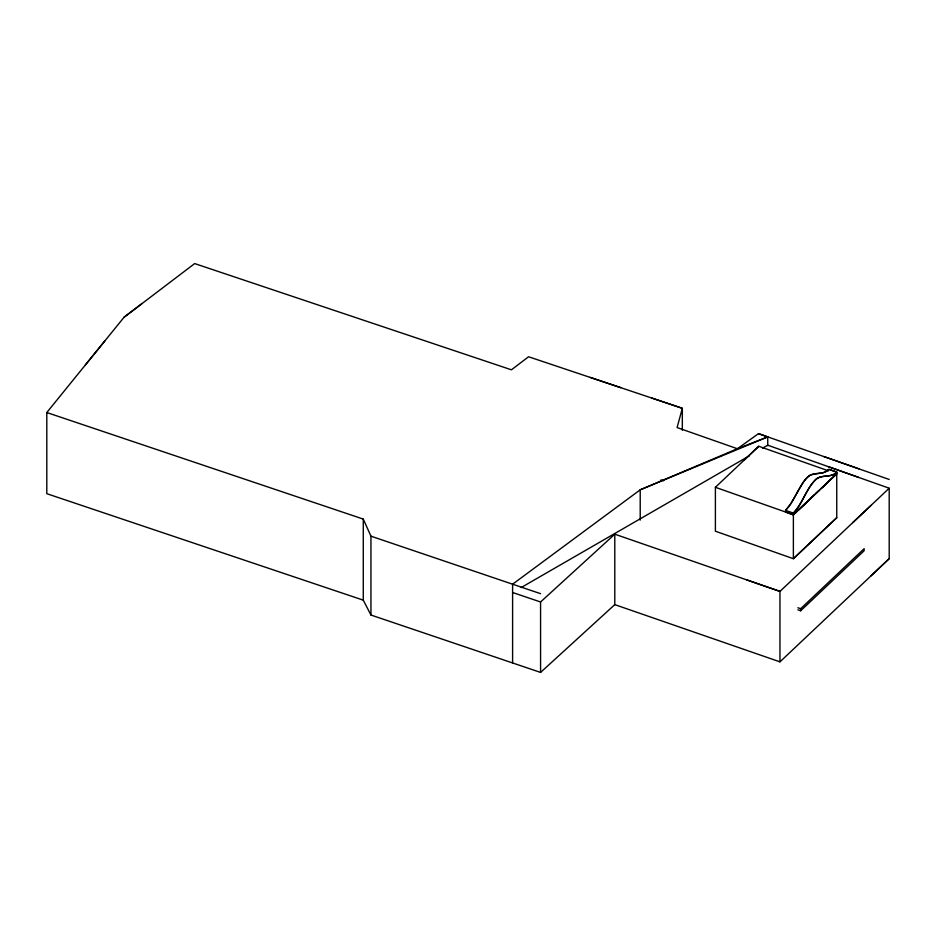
<?xml version="1.0" encoding="UTF-8"?>
<svg xmlns="http://www.w3.org/2000/svg" width="936" height="936" viewBox="0 0 936 936"><rect width="100%" height="100%" fill="white"/><g stroke="black" fill="none" stroke-linecap="round" stroke-linejoin="round"><path stroke-width="1.4" d="M762.688 448.122L767.742 445.208L889.2 488.218L779.957 591.4L614.788 534.175L614.788 604.633L540.575 672.422L370.948 615.034L363.273 600.152L46.8 493.681L46.8 412.53L124.09 317.199L194.665 263.578L511.43 369.814L528.583 356.768L682.332 408.295L682.332 430.174M85.433 364.865L104.773 341.032M821.434 488.241L823.996 485.819M795.928 512.366L793.377 514.777L789.212 513.314M798.466 509.956L818.883 490.651M814.402 494.898L810.553 498.537M826.277 483.666L815.794 493.576M744.307 459.95L758.78 446.273L828.547 470.866M789.469 513.408L785.573 512.027L785.573 510.377L790.674 503.919L803.427 481.981A24.5 10.331 -70.2 0 1 811.091 474.763L823.844 472.551L828.957 469.357L836.749 472.107L836.749 517.69L793.377 558.71L715.397 531.215L715.397 487.293L758.78 446.273M826.547 483.409L836.749 473.768L793.377 514.777L715.397 487.293M822.288 487.434L836.749 473.768L835.427 475.02M836.749 517.69L793.377 558.71L793.377 513.115C803.006 503.17 806.036 488.475 816.332 479.08C822.241 474.166 831.414 478.191 836.749 472.107L828.957 469.357C823.411 475.663 813.782 471.182 807.932 476.822C798.174 486.357 795.003 500.573 785.573 510.377L789.469 511.746M852.79 522.616L870.995 505.417M800.654 610.787L800.654 608.716L864.127 548.695L864.127 550.766L800.654 610.787L797.893 609.816M614.788 604.633L779.957 661.857L889.2 558.663L889.2 488.218M870.995 575.862L889.2 558.663M540.575 672.422L540.575 601.977L614.788 534.175M836.749 472.107C830.747 478.682 820.03 473.522 814.402 480.835C805.732 490.464 802.339 503.72 793.377 513.115L789.212 511.653M124.09 317.199L141.734 303.79M858.827 468.831L758.499 433.637L737.392 448.742L640.212 489.82L512.6 584.204L512.6 662.957M521.223 587.527L749.256 455.879M590.078 377.372L620.825 387.68M651.585 397.975L682.332 408.295L677.091 427.565L737.392 448.742L767.742 436.89L767.742 445.641M660.945 479.887L663.612 480.776M46.8 412.53L363.273 519.094L370.948 536.176L370.948 615.034M370.948 536.176L540.575 593.681M512.6 592.511L540.575 601.977M746.916 579.957L779.957 591.4L779.957 661.857M889.2 479.466L823.844 456.546M758.499 433.637L767.742 436.89L640.212 489.82L640.212 520.1M828.477 466.713L858.827 477.465M797.893 607.745L800.654 608.716M363.273 519.094L363.273 600.152M794.839 513.384L793.377 514.777L807.827 501.111L794.839 513.384"/></g></svg>
